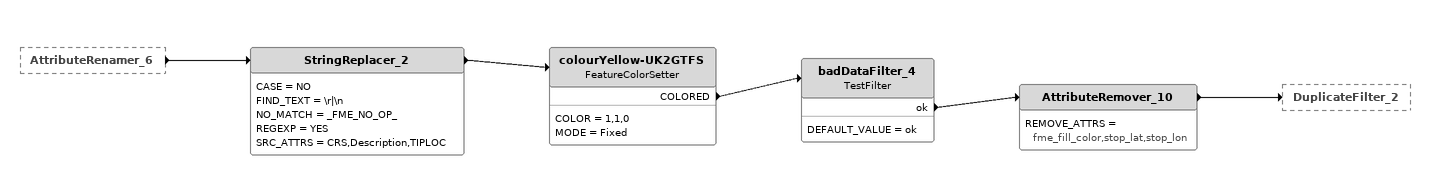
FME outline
AttributeRenamer_6 [outside]
    -> StringReplacer_2
StringReplacer_2
    CASE = NO
    FIND_TEXT = \r|\n
    NO_MATCH = _FME_NO_OP_
    REGEXP = YES
    SRC_ATTRS = CRS,Description,TIPLOC
    -> colourYellow-UK2GTFS
colourYellow-UK2GTFS: FeatureColorSetter
    COLOR = 1,1,0
    MODE = Fixed
    COLORED -> badDataFilter_4
badDataFilter_4: TestFilter
    DEFAULT_VALUE = ok
    ok -> AttributeRemover_10
AttributeRemover_10
    REMOVE_ATTRS = fme_fill_color,stop_lat,stop_lon
    -> DuplicateFilter_2
